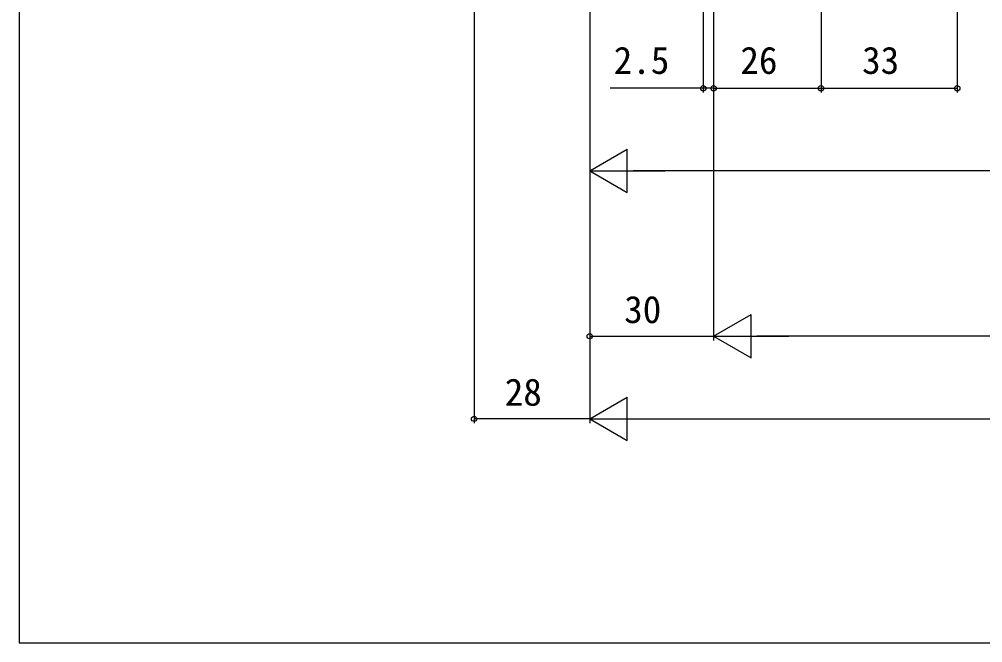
# Model space of a CAD drawing. Units: millimetres, scale not verified. Extents: x -526 to 524, y -783 to 779.
# Drawn here: x -525.8 to -292.5, y -782.9 to -632 of the extents above; entities that cross this region are included whole.
import ezdxf
from ezdxf.enums import TextEntityAlignment as Align

# ---------------------------------------------------------------- set-up
doc = ezdxf.new("R2010")
doc.units = ezdxf.units.MM
doc.header["$LTSCALE"] = 4
doc.layers.add('0-7_YKK_D', color=6, linetype='Continuous')
doc.layers.add('0-8_YKK_ZWAK', color=7, linetype='Continuous')
doc.styles.add('ＭＳ ゴシック', font='')
doc.styles.get('ＭＳ ゴシック').set_extended_font_data('MS Gothic')

msp = doc.modelspace()

# ---------------------------------------------------------------- linework, layer by layer
at = {"layer": '0-7_YKK_D'}
for p, q in [((-415.681, -395.713), (-415.681, -729.729)), ((-298.681, -415.228), (-298.681, -649.729)), ((-387.681, -446.228), (-387.681, -729.729)), ((-387.681, -446.228), (-387.681, -669.729)), ((-387.681, -446.228), (-387.681, -709.729)), ((-387.681, -446.228), (-387.681, -729.729)), ((-331.681, -446.228), (-331.681, -649.729)), ((-331.681, -446.278), (-331.681, -649.729)), ((-360.181, -461.128), (-360.181, -649.729)), ((-357.681, -461.228), (-357.681, -649.729)), ((-357.681, -461.228), (-357.681, -649.729)), ((-357.681, -461.228), (-357.681, -709.729)), ((-357.681, -461.228), (-357.681, -709.729)), ((-360.181, -648.729), (-382.702, -648.729)), ((-357.681, -648.729), (-360.181, -648.729)), ((-357.681, -648.729), (-355.131, -648.729)), ((-357.681, -648.729), (-331.681, -648.729)), ((-331.681, -648.729), (-298.681, -648.729)), ((-387.681, -668.729), (-378.588, -663.479)), ((-378.588, -673.979), (-378.588, -663.479)), ((-387.681, -668.729), (-378.588, -673.979)), ((-387.681, -668.729), (-369.495, -668.729)), ((-68.181, -668.729), (-377.181, -668.729)), ((-357.681, -708.729), (-348.588, -703.479)), ((-348.588, -713.979), (-348.588, -703.479)), ((-387.681, -708.729), (-357.681, -708.729)), ((-357.681, -708.729), (-348.588, -713.979)), ((-357.681, -708.729), (-339.495, -708.729)), ((343.819, -708.729), (-347.181, -708.729)), ((-387.681, -728.729), (-378.588, -723.479)), ((-378.588, -733.979), (-378.588, -723.479)), ((-387.681, -728.729), (-415.681, -728.729)), ((-387.681, -728.729), (-378.588, -733.979)), ((-387.681, -728.729), (-369.495, -728.729)), ((-377.181, -728.729), (373.819, -728.729))]:
    msp.add_line(p, q, dxfattribs=at)
for centre in [(-360.181, -648.729), (-357.681, -648.729), (-357.681, -648.729), (-331.681, -648.729), (-331.681, -648.729), (-298.681, -648.729), (-387.681, -708.729), (-415.681, -728.729)]:
    msp.add_circle(centre, 0.637, dxfattribs=at)
at = {"layer": '0-8_YKK_ZWAK'}
msp.add_line((-525.8, 747.1), (-525.8, -782.9), dxfattribs=at)
msp.add_lwpolyline([(-525.8, -782.9), (524.2, -782.9), (524.2, 747.1)], dxfattribs=at)

# ---------------------------------------------------------------- texts
at = {"layer": '0-7_YKK_D', "style": 'ＭＳ ゴシック'}
for s, p in [('2.5', (-381.867, -647.229)), ('26', (-351.201, -647.229)), ('33', (-321.727, -647.229)), ('30', (-379.329, -707.529)), ('28', (-408.252, -727.529))]:
    msp.add_text(s, height=6.598, dxfattribs=at).set_placement(p, align=Align.BOTTOM_LEFT)

doc.saveas('drawing.dxf')
